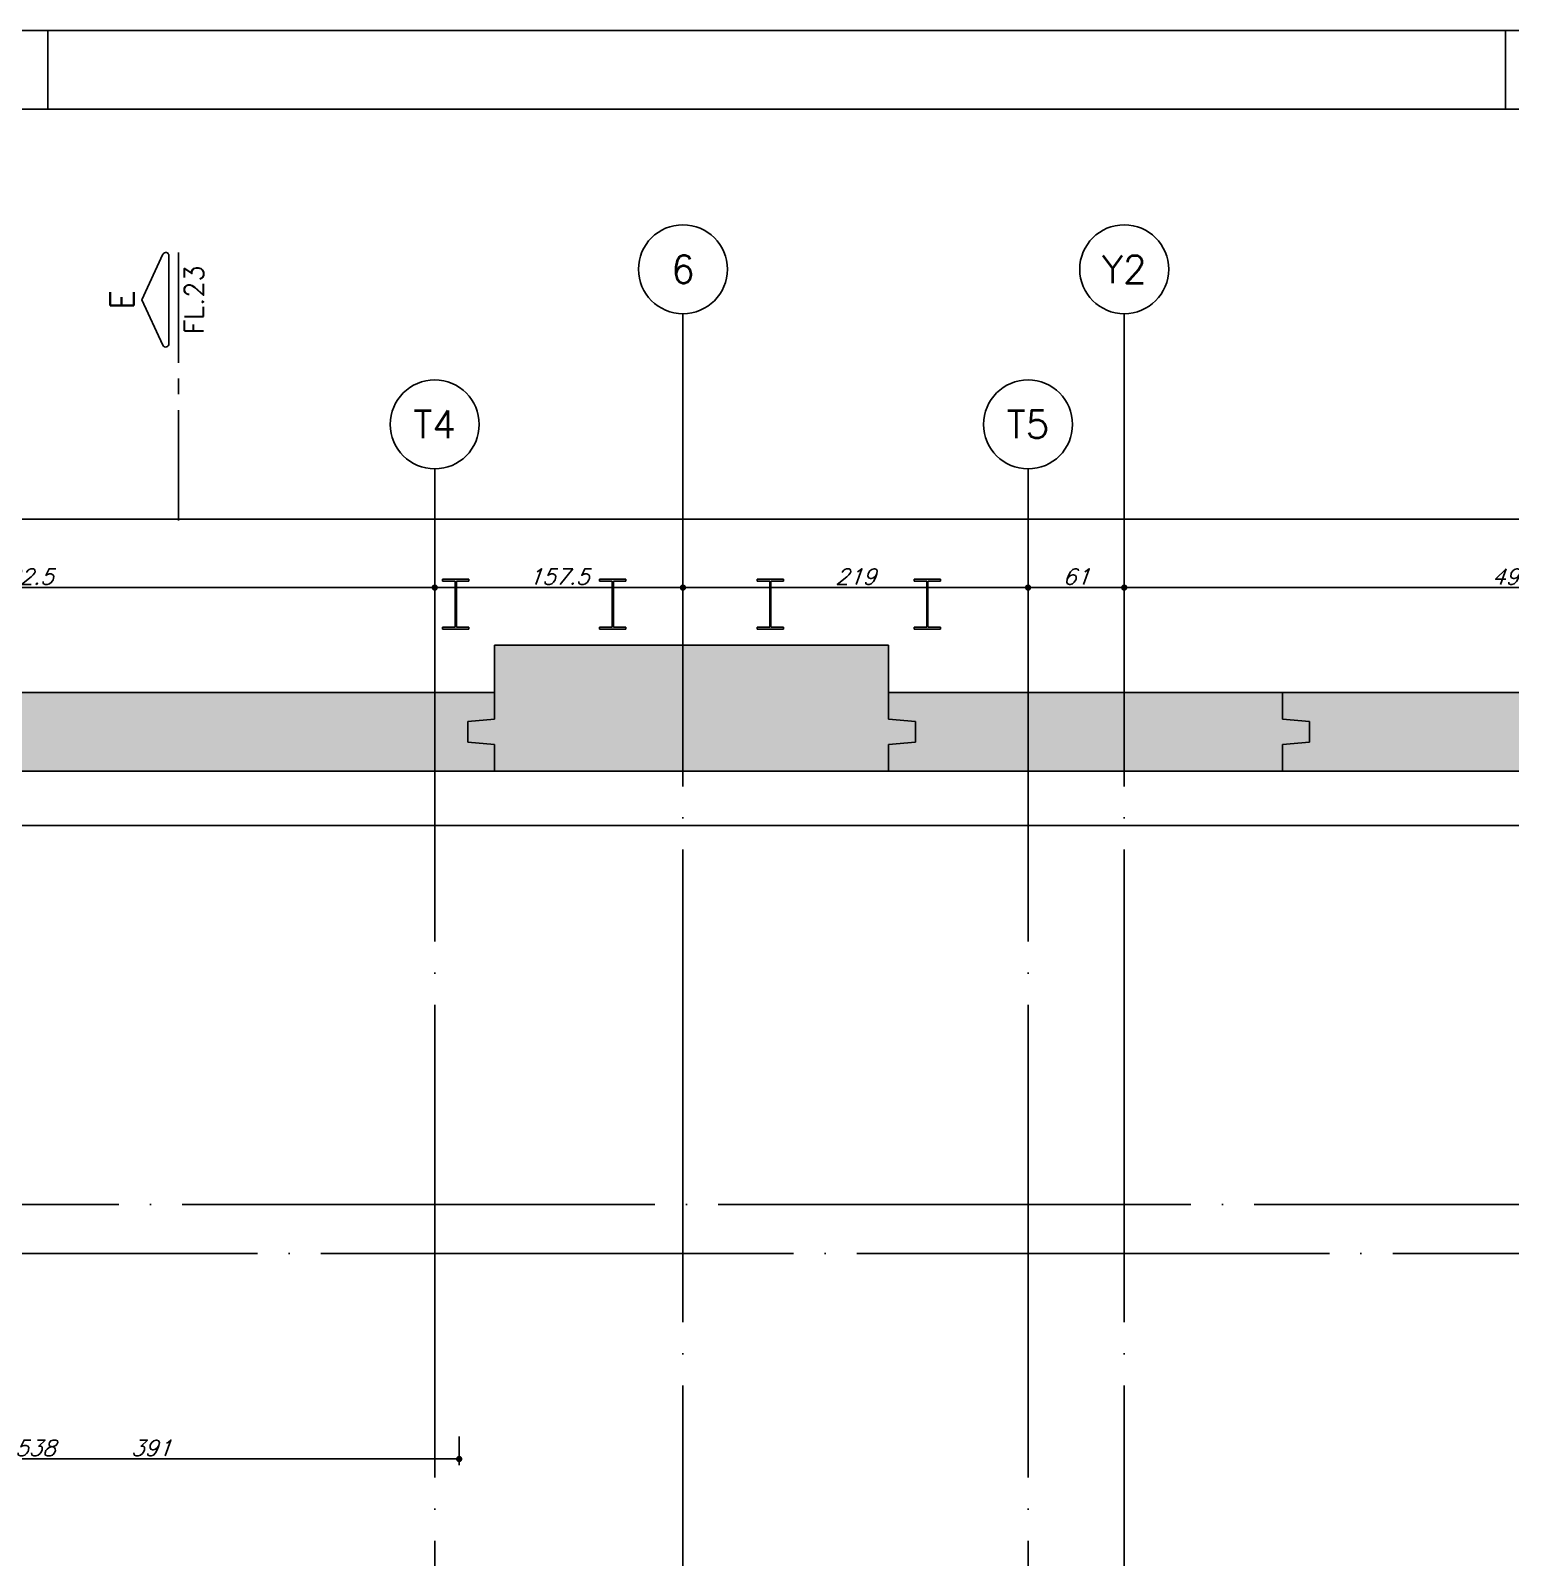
# Model space of a CAD drawing. Header units: millimetres. Extents: x -4137 to 5508, y -2380 to 3650.
# Drawn here: x 872 to 1811, y 1151 to 2120 of the extents above; entities that cross this region are included whole.
import ezdxf
from ezdxf.enums import TextEntityAlignment as Align

# ---------------------------------------------------------------- set-up
doc = ezdxf.new("R2010")
doc.units = ezdxf.units.MM
doc.header["$LTSCALE"] = 50
doc.linetypes.add('ACAD_ISO04W100', pattern=[30, 24, -3, 0, -3])
doc.linetypes.add('EIXO', pattern=[6.8, 6, -0.4, 0, -0.4])
for name, color, linetype in [('F-CORTE-INDICAÇÃO', 4, 'Continuous'), ('F-COTAS', 106, 'Continuous'), ('F-EIXO', 12, 'EIXO'), ('F-MARGEM', 1, 'Continuous'), ('F-PM_EST', 1, 'Continuous'), ('F-SOLIDO-EST', 252, 'Continuous'), ('F-TEXTO', 6, 'Continuous'), ('F-VIGAS', 3, 'Continuous')]:
    doc.layers.add(name, color=color, linetype=linetype)
doc.layers.add('S-COLS', color=2, linetype='Continuous', lineweight=35)
doc.styles.add('CP-TEXT-INCL', font='simplex.shx', dxfattribs={"oblique": 20})
doc.styles.add('ROMANS', font='simplex.shx')
doc.dimstyles.new('CP-COTAS-50', dxfattribs={"dimscale": 0.8, "dimtxt": 12.5, "dimasz": 5, "dimexe": 5, "dimexo": 5, "dimgap": 2.5, "dimtad": 1, "dimdec": 1, "dimdsep": 46, "dimtxsty": 'CP-TEXT-INCL', "dimblk1": 'DOT', "dimblk2": 'DOT', "dimsah": 1, "dimcen": 9, "dimclrd": 256, "dimclre": 256, "dimclrt": 256, "dimadec": 0, "dimazin": 0, "dimtfac": 1, "dimtdec": 1, "dimtmove": 2, "dimatfit": 3, "dimldrblk": 'DOT', "dimfxl": 0, "dimtolj": 1, "dimarcsym": 0})

# ---------------------------------------------------------------- blocks, each defined once
blk = doc.blocks.new('A0-4L_900')
at = {"layer": 'F-MARGEM', "color": 2}
for p, q in [((100.4, 90), (100.4, 89)), ((118.9, 90), (118.9, 89))]:
    blk.add_line(p, q, dxfattribs=at)
blk.add_lwpolyline([(0, 0), (0, 90), (192.9, 90), (192.9, 0)], close=True, dxfattribs=at)
at = {"layer": 'F-MARGEM', "color": 7}
blk.add_lwpolyline([(2.5, 89), (191.9, 89), (191.9, 1), (2.5, 1)], close=True, dxfattribs=at)
blk = doc.blocks.new('*U10')
at = {"layer": 'F-CORTE-INDICAÇÃO'}
for p, q in [((-100, 0), (-170, 0)), ((-80, 0), (-90, 0)), ((-70, 0), (0, 0))]:
    blk.add_line(p, q, dxfattribs=at)
blk.add_lwpolyline([(-112, 6, 0.802585), (-111.15, 9.81), (-140, 23.26), (-168.85, 9.81, 0.802585), (-168, 6)], format="xyb", close=True, dxfattribs=at)
at = {"layer": 'F-CORTE-INDICAÇÃO', "style": 'ROMANS'}
blk.add_attdef('CORTE', text='', height=15, dxfattribs=at).set_placement((-140, 35.76), align=Align.MIDDLE_CENTER)
at = {"layer": 'F-CORTE-INDICAÇÃO', "color": 2, "style": 'ROMANS'}
blk.add_attdef('FOLHA', text='', height=12, dxfattribs=at).set_placement((-140, -10), align=Align.MIDDLE_CENTER)
blk = doc.blocks.new('*U32')
at = {"layer": 'F-EIXO'}
blk.add_line((0, 0), (0, -3126.36), dxfattribs=at)
at = {"layer": 'F-EIXO', "color": 2, "linetype": 'Continuous'}
blk.add_circle((0, 28.21), 28.21, dxfattribs=at)
at = {"layer": 'F-TEXTO', "style": 'ROMANS'}
blk.add_attdef('EIXO', text='', height=17.5, rotation=360, dxfattribs=at).set_placement((0, 28.21), align=Align.MIDDLE_CENTER)
blk = doc.blocks.new('*U4')
at = {"layer": 'F-EIXO'}
blk.add_line((0, 0), (7197, 0), dxfattribs=at)
at = {"layer": 'F-TEXTO', "style": 'ROMANS'}
blk.add_attdef('EIXO', text='', height=17.5, dxfattribs=at).set_placement((-28.2072, 0), align=Align.MIDDLE_CENTER)
blk = doc.blocks.new('*U5')
at = {"layer": 'F-EIXO'}
blk.add_line((0, 0), (7285, 0), dxfattribs=at)
at = {"layer": 'F-TEXTO', "style": 'ROMANS'}
blk.add_attdef('EIXO', text='', height=17.5, dxfattribs=at).set_placement((-28.2072, 0), align=Align.MIDDLE_CENTER)
blk = doc.blocks.new('*U28')
at = {"layer": 'F-EIXO'}
blk.add_line((0, 0), (0, -3027.88), dxfattribs=at)
at = {"layer": 'F-EIXO', "color": 2, "linetype": 'Continuous'}
blk.add_circle((0, 28.21), 28.21, dxfattribs=at)
at = {"layer": 'F-TEXTO', "style": 'ROMANS'}
blk.add_attdef('EIXO', text='', height=17.5, rotation=360, dxfattribs=at).set_placement((0, 28.21), align=Align.MIDDLE_CENTER)
blk = doc.blocks.new('*U30')
at = {"layer": 'F-EIXO'}
blk.add_line((0, 0), (0, -3027.88), dxfattribs=at)
at = {"layer": 'F-EIXO', "color": 2, "linetype": 'Continuous'}
blk.add_circle((0, 28.21), 28.21, dxfattribs=at)
at = {"layer": 'F-TEXTO', "style": 'ROMANS'}
blk.add_attdef('EIXO', text='', height=17.5, rotation=360, dxfattribs=at).set_placement((0, 28.21), align=Align.MIDDLE_CENTER)
blk = doc.blocks.new('A$C10EB3C7A')
at = {"layer": 'F-EIXO'}
blk.add_line((-3621.14, 1615), (3550.57, 1615), dxfattribs=at)
at = {"layer": 'F-EIXO', "linetype": 'Continuous'}
for name, p, values in [('*U32', (1285.5, 1939.84), {'EIXO': '6'}), ('*U32', (1565.5, 1939.84), {'EIXO': 'Y2'}), ('*U30', (1128, 1841.36), {'EIXO': 'T4'}), ('*U28', (1504.5, 1841.36), {'EIXO': 'T5'})]:
    blk.add_blockref(name, p, dxfattribs=at).add_auto_attribs(values)
for name, p in [('*U4', (-3705.76, 1615)), ('*U5', (-3793.72, 1374.5)), ('*U4', (-3705.76, 1343.5))]:
    blk.add_blockref(name, p, dxfattribs=at)
blk = doc.blocks.new('_DOT')
at = {"color": 0, "linetype": 'ByBlock'}
blk.add_line((-0.5, 0), (-1, 0), dxfattribs=at)
at = {"color": 0, "linetype": 'ByBlock', "const_width": 0.5}
blk.add_lwpolyline([(-0.25, 0, 1), (0.25, 0, 1)], format="xyb", close=True, dxfattribs=at)
blk = doc.blocks.new('*D70')
at = {"layer": 'DEFPOINTS', "color": 0, "linetype": 'Continuous', "transparency": 16777216}
for p in [(3284.5, 1809.41), (3284.5, 1699.5), (-3540, 1430.2)]:
    blk.add_point(p, dxfattribs=at)
at = {"layer": 'F-COTAS', "linetype": 'Continuous', "lineweight": -2, "transparency": 16777216}
for p, q in [((-3540, 1434.2), (-3540, 1813.41)), ((3284.5, 1703.5), (3284.5, 1813.41)), ((-3536, 1809.41), (3280.5, 1809.41))]:
    blk.add_line(p, q, dxfattribs=at)
at = {"layer": 'F-COTAS', "linetype": 'Continuous', "lineweight": -2, "transparency": 16777216, "xscale": 4, "yscale": 4, "zscale": 4, "rotation": 180}
blk.add_blockref('_DOT', (-3540, 1809.41), dxfattribs=at)
at = {"layer": 'F-COTAS', "linetype": 'Continuous', "lineweight": -2, "transparency": 16777216, "xscale": 4, "yscale": 4, "zscale": 4}
blk.add_blockref('_DOT', (3284.5, 1809.41), dxfattribs=at)
at = {"layer": 'F-COTAS', "linetype": 'Continuous', "transparency": 16777216, "insert": (-127.75, 1816.41), "char_height": 10, "attachment_point": 5, "style": 'CP-TEXT-INCL'}
blk.add_mtext('\\A1;6824.5', dxfattribs=at)
blk = doc.blocks.new('*D75')
at = {"layer": 'DEFPOINTS', "color": 0, "linetype": 'Continuous', "transparency": 16777216}
for p in [(1565.5, 1766.02), (1565.5, 1764.29), (2057.5, 1738.26)]:
    blk.add_point(p, dxfattribs=at)
at = {"layer": 'F-COTAS', "linetype": 'Continuous', "lineweight": -2, "transparency": 16777216}
for p, q in [((1565.5, 1768.29), (1565.5, 1770.02)), ((2053.5, 1766.02), (1569.5, 1766.02)), ((2057.5, 1742.26), (2057.5, 1770.02))]:
    blk.add_line(p, q, dxfattribs=at)
at = {"layer": 'F-COTAS', "linetype": 'Continuous', "lineweight": -2, "transparency": 16777216, "xscale": 4, "yscale": 4, "zscale": 4, "rotation": 180}
blk.add_blockref('_DOT', (1565.5, 1766.02), dxfattribs=at)
at = {"layer": 'F-COTAS', "linetype": 'Continuous', "lineweight": -2, "transparency": 16777216, "xscale": 4, "yscale": 4, "zscale": 4}
blk.add_blockref('_DOT', (2057.5, 1766.02), dxfattribs=at)
at = {"layer": 'F-COTAS', "linetype": 'Continuous', "transparency": 16777216, "insert": (1811.5, 1773.02), "char_height": 10, "attachment_point": 5, "style": 'CP-TEXT-INCL'}
blk.add_mtext('\\A1;492', dxfattribs=at)
blk = doc.blocks.new('*D76')
at = {"layer": 'DEFPOINTS', "color": 0, "linetype": 'Continuous', "transparency": 16777216}
for p in [(1504.5, 1766.02), (1504.5, 1764.29), (1565.5, 1764.29)]:
    blk.add_point(p, dxfattribs=at)
at = {"layer": 'F-COTAS', "linetype": 'Continuous', "lineweight": -2, "transparency": 16777216}
for p, q in [((1504.5, 1768.29), (1504.5, 1770.02)), ((1561.5, 1766.02), (1508.5, 1766.02)), ((1565.5, 1768.29), (1565.5, 1770.02))]:
    blk.add_line(p, q, dxfattribs=at)
at = {"layer": 'F-COTAS', "linetype": 'Continuous', "lineweight": -2, "transparency": 16777216, "xscale": 4, "yscale": 4, "zscale": 4, "rotation": 180}
blk.add_blockref('_DOT', (1504.5, 1766.02), dxfattribs=at)
at = {"layer": 'F-COTAS', "linetype": 'Continuous', "lineweight": -2, "transparency": 16777216, "xscale": 4, "yscale": 4, "zscale": 4}
blk.add_blockref('_DOT', (1565.5, 1766.02), dxfattribs=at)
at = {"layer": 'F-COTAS', "linetype": 'Continuous', "transparency": 16777216, "insert": (1535, 1773.02), "char_height": 10, "attachment_point": 5, "style": 'CP-TEXT-INCL'}
blk.add_mtext('\\A1;61', dxfattribs=at)
blk = doc.blocks.new('*D77')
at = {"layer": 'DEFPOINTS', "color": 0, "linetype": 'Continuous', "transparency": 16777216}
for p in [(1285.5, 1766.02), (1504.5, 1764.29), (1285.5, 1737.17)]:
    blk.add_point(p, dxfattribs=at)
at = {"layer": 'F-COTAS', "linetype": 'Continuous', "lineweight": -2, "transparency": 16777216}
for p, q in [((1285.5, 1741.17), (1285.5, 1770.02)), ((1500.5, 1766.02), (1289.5, 1766.02)), ((1504.5, 1768.29), (1504.5, 1770.02))]:
    blk.add_line(p, q, dxfattribs=at)
at = {"layer": 'F-COTAS', "linetype": 'Continuous', "lineweight": -2, "transparency": 16777216, "xscale": 4, "yscale": 4, "zscale": 4, "rotation": 180}
blk.add_blockref('_DOT', (1285.5, 1766.02), dxfattribs=at)
at = {"layer": 'F-COTAS', "linetype": 'Continuous', "lineweight": -2, "transparency": 16777216, "xscale": 4, "yscale": 4, "zscale": 4}
blk.add_blockref('_DOT', (1504.5, 1766.02), dxfattribs=at)
at = {"layer": 'F-COTAS', "linetype": 'Continuous', "transparency": 16777216, "insert": (1395, 1773.02), "char_height": 10, "attachment_point": 5, "style": 'CP-TEXT-INCL'}
blk.add_mtext('\\A1;219', dxfattribs=at)
blk = doc.blocks.new('*D78')
at = {"layer": 'DEFPOINTS', "color": 0, "linetype": 'Continuous', "transparency": 16777216}
for p in [(1128, 1766.02), (1128, 1737.17), (1285.5, 1737.17)]:
    blk.add_point(p, dxfattribs=at)
at = {"layer": 'F-COTAS', "linetype": 'Continuous', "lineweight": -2, "transparency": 16777216}
for p, q in [((1128, 1741.17), (1128, 1770.02)), ((1281.5, 1766.02), (1132, 1766.02)), ((1285.5, 1741.17), (1285.5, 1770.02))]:
    blk.add_line(p, q, dxfattribs=at)
at = {"layer": 'F-COTAS', "linetype": 'Continuous', "lineweight": -2, "transparency": 16777216, "xscale": 4, "yscale": 4, "zscale": 4, "rotation": 180}
blk.add_blockref('_DOT', (1128, 1766.02), dxfattribs=at)
at = {"layer": 'F-COTAS', "linetype": 'Continuous', "lineweight": -2, "transparency": 16777216, "xscale": 4, "yscale": 4, "zscale": 4}
blk.add_blockref('_DOT', (1285.5, 1766.02), dxfattribs=at)
at = {"layer": 'F-COTAS', "linetype": 'Continuous', "transparency": 16777216, "insert": (1206.75, 1773.02), "char_height": 10, "attachment_point": 5, "style": 'CP-TEXT-INCL'}
blk.add_mtext('\\A1;157.5', dxfattribs=at)
blk = doc.blocks.new('*D79')
at = {"layer": 'DEFPOINTS', "color": 0, "linetype": 'Continuous', "transparency": 16777216}
for p in [(605.5, 1766.02), (605.5, 1737.17), (1128, 1737.17)]:
    blk.add_point(p, dxfattribs=at)
at = {"layer": 'F-COTAS', "linetype": 'Continuous', "lineweight": -2, "transparency": 16777216}
for p, q in [((605.5, 1741.17), (605.5, 1770.02)), ((1124, 1766.02), (609.5, 1766.02)), ((1128, 1741.17), (1128, 1770.02))]:
    blk.add_line(p, q, dxfattribs=at)
at = {"layer": 'F-COTAS', "linetype": 'Continuous', "lineweight": -2, "transparency": 16777216, "xscale": 4, "yscale": 4, "zscale": 4, "rotation": 180}
blk.add_blockref('_DOT', (605.5, 1766.02), dxfattribs=at)
at = {"layer": 'F-COTAS', "linetype": 'Continuous', "lineweight": -2, "transparency": 16777216, "xscale": 4, "yscale": 4, "zscale": 4}
blk.add_blockref('_DOT', (1128, 1766.02), dxfattribs=at)
at = {"layer": 'F-COTAS', "linetype": 'Continuous', "transparency": 16777216, "insert": (866.75, 1773.02), "char_height": 10, "attachment_point": 5, "style": 'CP-TEXT-INCL'}
blk.add_mtext('\\A1;522.5', dxfattribs=at)
blk = doc.blocks.new('*D348')
at = {"layer": 'DEFPOINTS', "color": 0, "transparency": 16777216}
for p in [(605.5, 1231.27), (1143.5, 1231.27), (605.5, 1213.01)]:
    blk.add_point(p, dxfattribs=at)
at = {"layer": 'F-COTAS', "lineweight": -2, "transparency": 16777216}
for p, q in [((605.5, 1227.27), (605.5, 1209.01)), ((1143.5, 1227.27), (1143.5, 1209.01)), ((1139.5, 1213.01), (609.5, 1213.01))]:
    blk.add_line(p, q, dxfattribs=at)
at = {"layer": 'F-COTAS', "lineweight": -2, "transparency": 16777216, "xscale": 4, "yscale": 4, "zscale": 4, "rotation": 180}
blk.add_blockref('_DOT', (605.5, 1213.01), dxfattribs=at)
at = {"layer": 'F-COTAS', "lineweight": -2, "transparency": 16777216, "xscale": 4, "yscale": 4, "zscale": 4}
blk.add_blockref('_DOT', (1143.5, 1213.01), dxfattribs=at)
at = {"layer": 'F-COTAS', "transparency": 16777216, "insert": (874.5, 1220.01), "char_height": 10, "attachment_point": 5, "style": 'CP-TEXT-INCL'}
blk.add_mtext('\\A1;538', dxfattribs=at)
blk = doc.blocks.new('*D349')
at = {"layer": 'DEFPOINTS', "color": 0, "transparency": 16777216}
for p in [(752.5, 1240.5), (1143.5, 1228.77), (1143.5, 1213.01)]:
    blk.add_point(p, dxfattribs=at)
at = {"layer": 'F-COTAS', "lineweight": -2, "transparency": 16777216}
for p, q in [((752.5, 1236.5), (752.5, 1209.01)), ((1143.5, 1224.77), (1143.5, 1209.01)), ((756.5, 1213.01), (1139.5, 1213.01))]:
    blk.add_line(p, q, dxfattribs=at)
at = {"layer": 'F-COTAS', "lineweight": -2, "transparency": 16777216, "xscale": 4, "yscale": 4, "zscale": 4, "rotation": 180}
blk.add_blockref('_DOT', (752.5, 1213.01), dxfattribs=at)
at = {"layer": 'F-COTAS', "lineweight": -2, "transparency": 16777216, "xscale": 4, "yscale": 4, "zscale": 4}
blk.add_blockref('_DOT', (1143.5, 1213.01), dxfattribs=at)
at = {"layer": 'F-COTAS', "transparency": 16777216, "insert": (948, 1220.01), "char_height": 10, "attachment_point": 5, "style": 'CP-TEXT-INCL'}
blk.add_mtext('\\A1;391', dxfattribs=at)
blk = doc.blocks.new('Pilares W Gerdau - W310X52-1263499-Térreo')
at = {"layer": 'F-PM_EST'}
for p, q in [((-8.35, 14.58), (-8.35, 15.9)), ((-8.35, 15.9), (8.35, 15.9)), ((-8.35, 15.9), (8.35, 15.9)), ((-8.35, 14.58), (-8.35, 15.9)), ((-0.381, 14.58), (-8.35, 14.58)), ((-0.381, 14.58), (-8.35, 14.58)), ((-0.381, -14.58), (-0.381, 14.58)), ((-0.381, -14.58), (-0.381, 14.58)), ((8.35, 14.58), (0.381, 14.58)), ((0.381, 14.58), (0.381, -14.58)), ((0.381, 14.58), (0.381, -14.58)), ((8.35, 14.58), (0.381, 14.58)), ((8.35, 15.9), (8.35, 14.58)), ((8.35, 15.9), (8.35, 14.58)), ((-8.35, -15.9), (-8.35, -14.58)), ((-8.35, -14.58), (-0.381, -14.58)), ((-8.35, -14.58), (-0.381, -14.58)), ((-8.35, -15.9), (-8.35, -14.58)), ((8.35, -15.9), (-8.35, -15.9)), ((8.35, -15.9), (-8.35, -15.9)), ((0.381, -14.58), (8.35, -14.58)), ((0.381, -14.58), (8.35, -14.58)), ((8.35, -14.58), (8.35, -15.9)), ((8.35, -14.58), (8.35, -15.9))]:
    blk.add_line(p, q, dxfattribs=at)
blk = doc.blocks.new('A$C1CCB5D26')
at = {"layer": 'S-COLS', "rotation": 180}
for p in [(1141.35, 1755.47), (1440.59, 1755.47)]:
    blk.add_blockref('Pilares W Gerdau - W310X52-1263499-Térreo', p, dxfattribs=at)
at = {"layer": 'S-COLS'}
for p in [(1240.97, 1755.45), (1340.97, 1755.45)]:
    blk.add_blockref('Pilares W Gerdau - W310X52-1263499-Térreo', p, dxfattribs=at)

msp = doc.modelspace()

# ---------------------------------------------------------------- hatches: boundary and pattern name
at = {"layer": 'F-SOLIDO-EST'}
h = msp.add_hatch(color=256, dxfattribs=at)
h.dxf.hatch_style = 1
h.paths.add_polyline_path([(1416, 1666.5), (1433, 1668), (1433, 1681), (1416, 1682.5), (1416, 1699.5), (1416, 1729.5), (1166, 1729.5), (1166, 1682.5), (1149, 1681), (1149, 1668), (1166, 1666.5), (1166, 1649.5), (1416, 1649.5)])
h = msp.add_hatch(color=256, dxfattribs=at)
h.dxf.hatch_style = 1
h.paths.add_polyline_path([(1149, 1681), (1166, 1682.5), (1166, 1699.5), (685, 1699.5), (685, 1682.5), (668, 1681), (668, 1668), (685, 1666.5), (685, 1649.5), (1166, 1649.5), (1166, 1666.5), (1149, 1668)])
h = msp.add_hatch(color=256, dxfattribs=at)
h.dxf.hatch_style = 1
h.paths.add_polyline_path([(1666, 1666.5), (1683, 1668), (1683, 1681), (1666, 1682.5), (1666, 1699.5), (1416, 1699.5), (1416, 1682.5), (1433, 1681), (1433, 1668), (1416, 1666.5), (1416, 1649.5), (1666, 1649.5)])
h = msp.add_hatch(color=256, dxfattribs=at)
h.dxf.hatch_style = 1
h.paths.add_polyline_path([(1917, 1681), (1934, 1682.5), (1934, 1699.5), (1666, 1699.5), (1666, 1682.5), (1683, 1681), (1683, 1668), (1666, 1666.5), (1666, 1649.5), (1934, 1649.5), (1934, 1666.5), (1917, 1668)])

# ---------------------------------------------------------------- linework, layer by layer
at = {"layer": 'F-VIGAS'}
for p, q in [((1416, 1729.5), (1166, 1729.5)), ((1166, 1729.5), (1166, 1682.5)), ((1166, 1682.5), (1166, 1729.5)), ((1166, 1729.5), (1416, 1729.5)), ((1416, 1682.5), (1416, 1729.5)), ((1416, 1729.5), (1416, 1682.5)), ((1166, 1699.5), (685, 1699.5)), ((685, 1699.5), (1166, 1699.5)), ((1166, 1682.5), (1166, 1699.5)), ((1166, 1699.5), (1166, 1682.5)), ((1666, 1699.5), (1416, 1699.5)), ((1416, 1699.5), (1416, 1682.5)), ((1416, 1682.5), (1416, 1699.5)), ((1416, 1699.5), (1666, 1699.5)), ((1666, 1682.5), (1666, 1699.5)), ((1666, 1699.5), (1666, 1682.5)), ((1934, 1699.5), (1666, 1699.5)), ((1666, 1699.5), (1666, 1682.5)), ((1666, 1682.5), (1666, 1699.5)), ((1666, 1699.5), (1934, 1699.5)), ((1166, 1682.5), (1149, 1681)), ((1149, 1681), (1166, 1682.5)), ((1149, 1681), (1166, 1682.5)), ((1166, 1682.5), (1149, 1681)), ((1149, 1681), (1149, 1668)), ((1149, 1668), (1149, 1681)), ((1149, 1668), (1149, 1681)), ((1149, 1681), (1149, 1668)), ((1433, 1681), (1416, 1682.5)), ((1416, 1682.5), (1433, 1681)), ((1416, 1682.5), (1433, 1681)), ((1433, 1681), (1416, 1682.5)), ((1433, 1668), (1433, 1681)), ((1433, 1681), (1433, 1668)), ((1433, 1681), (1433, 1668)), ((1433, 1668), (1433, 1681)), ((1683, 1681), (1666, 1682.5)), ((1666, 1682.5), (1683, 1681)), ((1666, 1682.5), (1683, 1681)), ((1683, 1681), (1666, 1682.5)), ((1683, 1668), (1683, 1681)), ((1683, 1681), (1683, 1668)), ((1683, 1681), (1683, 1668)), ((1683, 1668), (1683, 1681)), ((1149, 1668), (1166, 1666.5)), ((1166, 1666.5), (1149, 1668)), ((1166, 1666.5), (1149, 1668)), ((1149, 1668), (1166, 1666.5)), ((1416, 1666.5), (1433, 1668)), ((1433, 1668), (1416, 1666.5)), ((1433, 1668), (1416, 1666.5)), ((1416, 1666.5), (1433, 1668)), ((1666, 1666.5), (1683, 1668)), ((1683, 1668), (1666, 1666.5)), ((1683, 1668), (1666, 1666.5)), ((1666, 1666.5), (1683, 1668)), ((1166, 1666.5), (1166, 1649.5)), ((1166, 1649.5), (1166, 1666.5)), ((1166, 1649.5), (1166, 1666.5)), ((1166, 1666.5), (1166, 1649.5)), ((1416, 1649.5), (1416, 1666.5)), ((1416, 1666.5), (1416, 1649.5)), ((1416, 1666.5), (1416, 1649.5)), ((1416, 1649.5), (1416, 1666.5)), ((1666, 1649.5), (1666, 1666.5)), ((1666, 1666.5), (1666, 1649.5)), ((1666, 1666.5), (1666, 1649.5)), ((1666, 1649.5), (1666, 1666.5)), ((685, 1649.5), (1166, 1649.5)), ((1166, 1649.5), (685, 1649.5)), ((1166, 1649.5), (1416, 1649.5)), ((1416, 1649.5), (1166, 1649.5)), ((1416, 1649.5), (1666, 1649.5)), ((1666, 1649.5), (1416, 1649.5)), ((1666, 1649.5), (1934, 1649.5)), ((1934, 1649.5), (1666, 1649.5))]:
    msp.add_line(p, q, dxfattribs=at)

# ---------------------------------------------------------------- block references
at = {"layer": 'F-CORTE-INDICAÇÃO', "linetype": 'Continuous'}
ref = msp.add_blockref('*U10', (965.318, 1808.662), dxfattribs=dict(at, xscale=-1, rotation=90))
ref.add_attrib('FOLHA', 'FL.23', dxfattribs={"color": 2, "height": 12, "rotation": 90, "style": 'ROMANS'}).set_placement((975.318, 1948.662), align=Align.MIDDLE_CENTER)
ref.add_attrib('CORTE', 'E', dxfattribs={"height": 15, "rotation": 90, "style": 'ROMANS'}).set_placement((929.554, 1948.662), align=Align.MIDDLE_CENTER)
at = {"layer": 'F-COTAS', "linetype": 'ACAD_ISO04W100', "lineweight": 100}
msp.add_blockref('A$C1CCB5D26', (0, 0), dxfattribs=at)
at = {"layer": 'F-EIXO'}
msp.add_blockref('A$C10EB3C7A', (0, 0), dxfattribs=at)
at = {"layer": 'F-MARGEM', "linetype": 'Continuous', "xscale": 50, "yscale": 50, "zscale": 50}
msp.add_blockref('A0-4L_900', (-4137.496, -2380.469), dxfattribs=at)

# ---------------------------------------------------------------- dimensions: what is measured, and where the dimension line sits
at = {"layer": 'F-COTAS', "linetype": 'Continuous'}
for base, p1, p2, picture, middle in [((3284.5, 1809.412), (-3540, 1430.201), (3284.5, 1699.5), '*D70', (-127.75, 1816.412)), ((605.5, 1766.02), (1128, 1737.169), (605.5, 1737.169), '*D79', (866.75, 1773.02)), ((1128, 1766.02), (1285.5, 1737.169), (1128, 1737.169), '*D78', (1206.75, 1773.02)), ((1285.5, 1766.02), (1504.5, 1764.288), (1285.5, 1737.169), '*D77', (1395, 1773.02)), ((1504.5, 1766.02), (1565.5, 1764.288), (1504.5, 1764.288), '*D76', (1535, 1773.02)), ((1565.5, 1766.02), (2057.5, 1738.261), (1565.5, 1764.288), '*D75', (1811.5, 1773.02))]:
    dim = msp.add_linear_dim(base=base, p1=p1, p2=p2, dimstyle='CP-COTAS-50', dxfattribs=at)
    dim.commit()
    dim.dimension.update_dxf_attribs({"geometry": picture, "text_midpoint": middle})
at = {"layer": 'F-COTAS'}
for base, p1, p2, picture, middle in [((1143.5, 1213.008), (752.5, 1240.5), (1143.5, 1228.769), '*D349', (948, 1220.008)), ((605.5, 1213.008), (1143.5, 1231.268), (605.5, 1231.268), '*D348', (874.5, 1220.008))]:
    dim = msp.add_linear_dim(base=base, p1=p1, p2=p2, dimstyle='CP-COTAS-50', dxfattribs=at)
    dim.commit()
    dim.dimension.update_dxf_attribs({"geometry": picture, "text_midpoint": middle})

doc.saveas('drawing.dxf')
